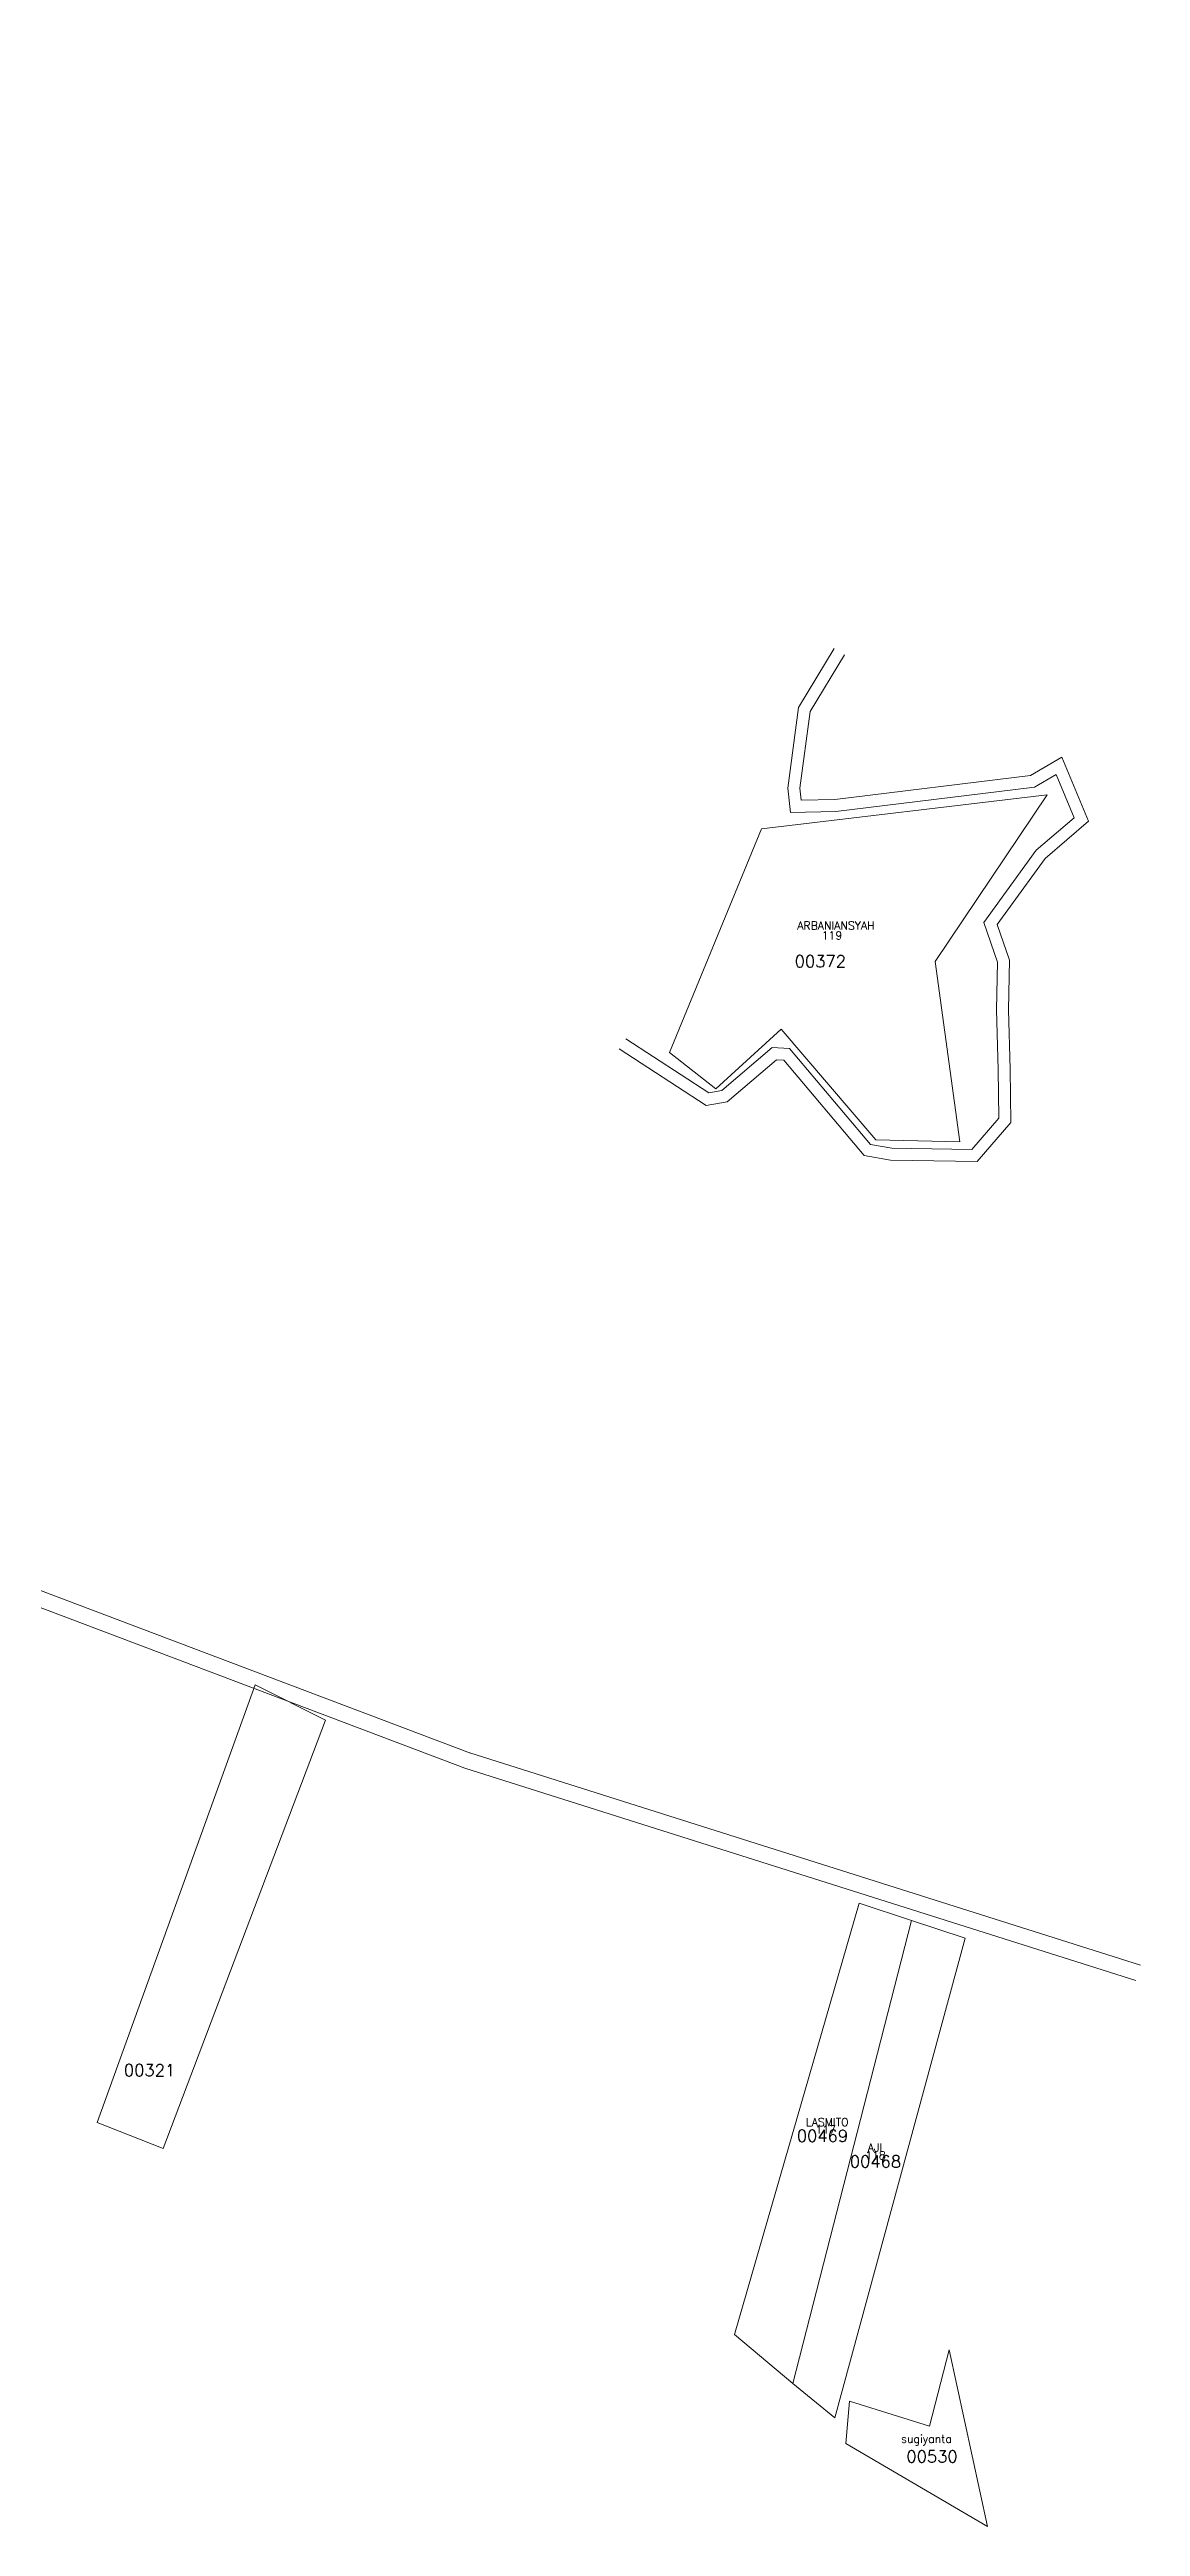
# Model space of a CAD drawing. Header units: inches. Extents: x 127149 to 132166, y 1065498 to 1071385.
# Drawn here: x 130648 to 130922, y 1068397 to 1069017 of the extents above; entities that cross this region are included whole.
import ezdxf
from ezdxf.enums import TextEntityAlignment as Align

# ---------------------------------------------------------------- set-up
doc = ezdxf.new("R2010")
doc.units = ezdxf.units.IN
doc.header["$MEASUREMENT"] = 0
for name, color, linetype in [('020100', 7, 'Continuous'), ('030100', 160, 'Continuous'), ('040100', 20, 'Continuous'), ('080201', 7, 'Continuous')]:
    doc.layers.add(name, color=color, linetype=linetype)
doc.styles.add('romans', font='romans.shx')

msp = doc.modelspace()

# ---------------------------------------------------------------- linework, layer by layer
at = {"layer": '020100', "lineweight": 0}
for points in [[(130826.66, 1068822.04), (130803.6, 1068766.01), (130815.15, 1068756.94), (130831.57, 1068771.84), (130855.32, 1068744.12), (130876.35, 1068743.62), (130870.16, 1068788.79), (130898.26, 1068830.57), (130826.66, 1068822.04)], [(130699.76, 1068607.53), (130660.18, 1068497.89), (130676.65, 1068491.38), (130717.32, 1068598.71), (130699.76, 1068607.53)], [(130864.24, 1068548.55), (130851.1, 1068552.86), (130819.87, 1068444.78), (130834.47, 1068432.49), (130864.24, 1068548.55)], [(130864.24, 1068548.55), (130834.47, 1068432.49), (130845, 1068423.94), (130877.63, 1068544.09), (130864.24, 1068548.55)], [(130873.67, 1068440.98), (130868.76, 1068421.84), (130848.71, 1068428.06), (130847.79, 1068417.47), (130883.24, 1068396.69), (130873.67, 1068440.98)]]:
    msp.add_lwpolyline(points, dxfattribs=at)
at = {"layer": '030100', "lineweight": 0}
for points in [[(130792.59, 1068769.42), (130813.41, 1068755.92), (130816.7, 1068756.47), (130829.3, 1068767.23), (130833.68, 1068767.05), (130853.96, 1068742.97), (130859.25, 1068742.06), (130879.34, 1068741.7), (130886.1, 1068749.54), (130885.93, 1068761.79), (130885.52, 1068776.66), (130885.74, 1068788.64), (130882.35, 1068798.59), (130895.48, 1068816.68), (130904.99, 1068824.82), (130900.46, 1068835.67), (130895.03, 1068832.5), (130845.22, 1068826.4), (130833.9, 1068826.17), (130833.22, 1068832.28), (130835.9, 1068852.48), (130844.84, 1068867.2)], [(130790.96, 1068766.9), (130812.75, 1068752.77), (130818.01, 1068753.65), (130830.35, 1068764.19), (130832.24, 1068764.11), (130852.37, 1068740.2), (130858.97, 1068739.07), (130880.7, 1068738.67), (130889.12, 1068748.44), (130888.93, 1068761.85), (130888.52, 1068776.67), (130888.75, 1068789.11), (130885.69, 1068798.09), (130897.7, 1068814.63), (130908.6, 1068823.96), (130901.91, 1068839.99), (130894.05, 1068835.41), (130845, 1068829.4), (130836.58, 1068829.23), (130836.24, 1068832.25), (130838.79, 1068851.46), (130847.4, 1068865.64)]]:
    msp.add_lwpolyline(points, dxfattribs=at)
at = {"layer": '040100', "lineweight": 0}
for points in [[(130753.72, 1068590.43), (130387.07, 1068729.08), (130196, 1068790.78), (130185.62, 1068792.99), (130171.24, 1068791.54), (130105.61, 1068765.41), (130085.49, 1068756.93), (130073.02, 1068753.85), (130057.74, 1068756.94), (130004.68, 1068782.08), (129965.87, 1068805.45), (129943.88, 1068829.62), (129866.64, 1068925.04), (129795.7, 1069008.42), (129781.97, 1069025.9), (129775.41, 1069034.22), (129770.12, 1069046.19), (129748.08, 1069114.14), (129736.52, 1069150.54), (129731.64, 1069164.22)], [(130753.72, 1068590.43), (130387.07, 1068729.08), (130196, 1068790.78), (130185.62, 1068792.99), (130171.24, 1068791.54), (130105.61, 1068765.41), (130085.49, 1068756.93), (130073.02, 1068753.85), (130057.74, 1068756.94), (130004.68, 1068782.08), (129965.87, 1068805.45), (129943.88, 1068829.62), (129866.64, 1068925.04), (129795.7, 1069008.42), (129781.97, 1069025.9), (129775.41, 1069034.22), (129770.12, 1069046.19), (129748.08, 1069114.14), (129736.52, 1069150.54), (129731.64, 1069164.22)], [(130752.3, 1068586.69), (130385.75, 1068725.3), (130194.96, 1068786.91), (130185.4, 1068788.95), (130172.2, 1068787.61), (130107.12, 1068761.71), (130086.75, 1068753.12), (130073.11, 1068749.76), (130056.47, 1068753.12), (130002.79, 1068778.55), (129963.3, 1068802.33), (129940.85, 1068827.02), (129863.56, 1068922.48), (129792.6, 1069005.89), (129778.82, 1069023.42), (129771.95, 1069032.15), (129766.38, 1069044.76), (129744.27, 1069112.92), (129732.73, 1069149.26), (129728.13, 1069162.15)], [(130752.3, 1068586.69), (130385.75, 1068725.3), (130194.96, 1068786.91), (130185.4, 1068788.95), (130172.2, 1068787.61), (130107.12, 1068761.71), (130086.75, 1068753.12), (130073.11, 1068749.76), (130056.47, 1068753.12), (130002.79, 1068778.55), (129963.3, 1068802.33), (129940.85, 1068827.02), (129863.56, 1068922.48), (129792.6, 1069005.89), (129778.82, 1069023.42), (129771.95, 1069032.15), (129766.38, 1069044.76), (129744.27, 1069112.92), (129732.73, 1069149.26), (129728.13, 1069162.15)], [(130753.51, 1068590.5), (130921.6, 1068537.3)], [(130753.51, 1068590.5), (130921.6, 1068537.3)], [(130752.3, 1068586.69), (130920.4, 1068533.48)], [(130752.3, 1068586.69), (130920.4, 1068533.48)]]:
    msp.add_lwpolyline(points, dxfattribs=at)

# ---------------------------------------------------------------- texts
at = {"lineweight": 0, "style": 'romans'}
for s, p in [('ARBANIANSYAH', (130845.29, 1068796.82)), ('119', (130844.29, 1068794.35)), ('LASMITO', (130843.12, 1068497.02)), ('117', (130842.71, 1068495.12)), ('118', (130855.2, 1068488.66)), ('AJI', (130855.06, 1068490.63)), ('sugiyanta', (130867.98, 1068417.65))]:
    msp.add_text(s, height=2, dxfattribs=at).set_placement(p, align=Align.CENTER)
at = {"layer": '080201', "lineweight": 0, "style": 'romans'}
for s, p in [('00372', (130841.37, 1068787.37)), ('00321', (130673.27, 1068509.51)), ('00469', (130841.91, 1068493.05)), ('00468', (130855.19, 1068486.64)), ('00530', (130869.37, 1068412.74))]:
    msp.add_text(s, height=3, dxfattribs=at).set_placement(p, align=Align.CENTER)

doc.saveas('drawing.dxf')
